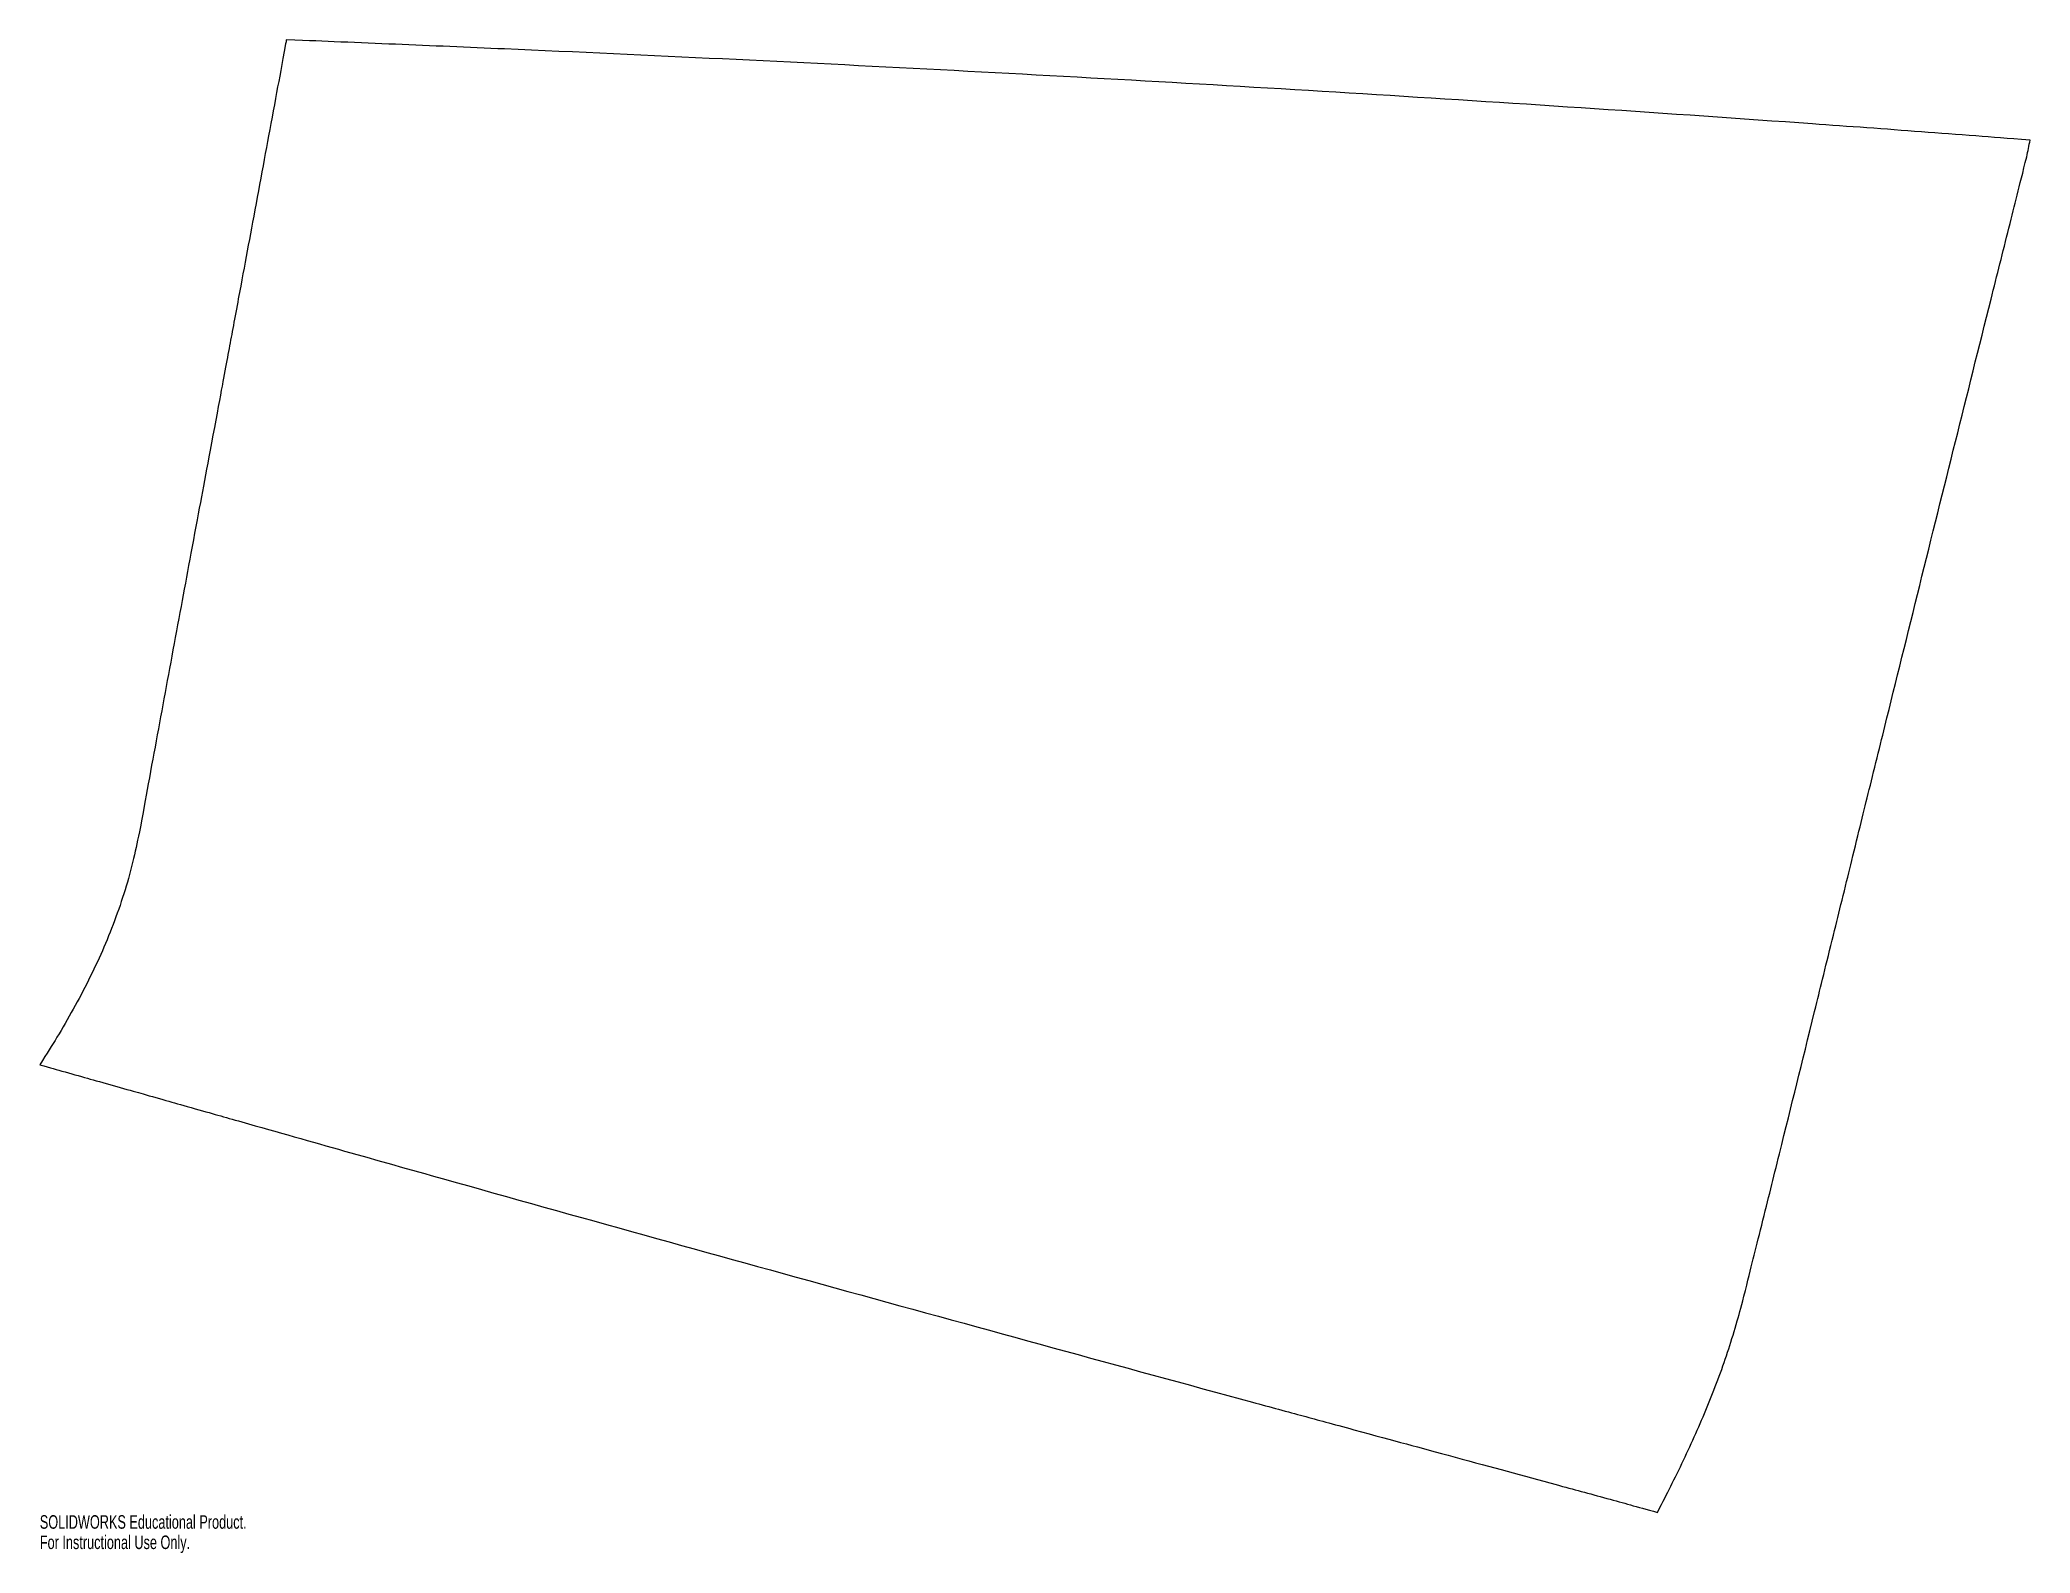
# Model space of a CAD drawing. Header units: inches. Extents: x -175.7 to -147.7, y 154.8 to 176.
import ezdxf

# ---------------------------------------------------------------- set-up
doc = ezdxf.new("R2010")
doc.units = ezdxf.units.IN
doc.header["$MEASUREMENT"] = 0
doc.styles.add('SLDTEXTSTYLE0', font='TXT', dxfattribs={"width": 0.7})

msp = doc.modelspace()

# ---------------------------------------------------------------- linework, layer by layer
at = {"color": 7, "linetype": 'Continuous', "lineweight": 25}
for points, knots in [([(-172.202, 175.944), (-172.258, 175.639), (-172.288, 175.475), (-172.369, 175.04), (-172.416, 174.786), (-172.536, 174.14), (-172.634, 173.612), (-172.749, 172.991), (-172.79, 172.773), (-172.875, 172.315), (-172.928, 172.029), (-172.985, 171.723), (-173.005, 171.614), (-173.048, 171.385), (-173.081, 171.206), (-173.119, 171.002), (-173.167, 170.747), (-173.332, 169.861), (-173.381, 169.599), (-173.575, 168.558), (-173.644, 168.184), (-173.822, 167.227), (-173.903, 166.787), (-174.029, 166.105), (-174.07, 165.883), (-174.157, 165.408), (-174.183, 165.264), (-174.239, 164.959)], [0, 0, 0, 0, 0.0625, 0.0625, 0.125, 0.125, 0.25, 0.25, 0.3125, 0.3125, 0.375, 0.375, 0.40625, 0.40625, 0.4375, 0.4375, 0.5, 0.5, 0.625, 0.625, 0.75, 0.75, 0.875, 0.875, 0.9375, 0.9375, 1, 1, 1, 1]), ([(-147.73, 174.591), (-148.07, 174.617), (-148.246, 174.631), (-148.742, 174.669), (-149.007, 174.689), (-149.758, 174.745), (-150.281, 174.783), (-151.793, 174.891), (-152.825, 174.963), (-155.872, 175.166), (-157.925, 175.293), (-161.985, 175.525), (-164.051, 175.633), (-167.083, 175.778), (-168.12, 175.826), (-169.638, 175.892), (-170.159, 175.915), (-170.913, 175.946), (-171.171, 175.957), (-171.683, 175.978), (-171.852, 175.985), (-172.192, 175.999)], [0, 0, 0, 0, 0.03125, 0.03125, 0.0625, 0.0625, 0.125, 0.125, 0.25, 0.25, 0.5, 0.5, 0.75, 0.75, 0.875, 0.875, 0.9375, 0.9375, 0.96875, 0.96875, 1, 1, 1, 1]), ([(-151.746, 158.373), (-151.635, 158.816), (-151.59, 158.994), (-151.402, 159.749), (-151.336, 160.016), (-151.073, 161.078), (-150.938, 161.623), (-150.709, 162.555), (-150.684, 162.656), (-150.602, 162.989), (-150.557, 163.171), (-150.46, 163.565), (-150.426, 163.701), (-150.344, 164.034), (-150.297, 164.227), (-150.228, 164.508), (-150.173, 164.729), (-150.091, 165.063), (-150.052, 165.22), (-149.943, 165.662), (-149.847, 166.052), (-149.459, 167.625), (-149.105, 169.053), (-148.615, 171.018), (-148.449, 171.685), (-148.195, 172.697), (-148.116, 173.014), (-147.943, 173.703), (-147.89, 173.913), (-147.779, 174.357)], [0, 0, 0, 0, 0.0625, 0.0625, 0.125, 0.125, 0.25, 0.25, 0.28125, 0.28125, 0.3125, 0.3125, 0.34375, 0.34375, 0.375, 0.375, 0.40625, 0.40625, 0.4375, 0.4375, 0.5, 0.5, 0.75, 0.75, 0.875, 0.875, 0.9375, 0.9375, 1, 1, 1, 1]), ([(-174.239, 164.959), (-174.279, 164.76), (-174.299, 164.663), (-174.37, 164.362), (-174.41, 164.216), (-174.544, 163.786), (-174.652, 163.494), (-174.894, 162.942), (-175.033, 162.667), (-175.254, 162.269), (-175.334, 162.131), (-175.484, 161.883), (-175.542, 161.791), (-175.65, 161.62)], [0, 0, 0, 0, 0.125, 0.125, 0.25, 0.25, 0.5, 0.5, 0.75, 0.75, 0.875, 0.875, 1, 1, 1, 1]), ([(-175.65, 161.62), (-175.493, 161.576), (-175.42, 161.555), (-175.172, 161.486), (-175.046, 161.45), (-174.734, 161.362), (-174.398, 161.267), (-174.152, 161.197), (-173.994, 161.152), (-173.766, 161.087), (-173.681, 161.063), (-173.217, 160.932), (-173.072, 160.891), (-171.803, 160.531), (-170.929, 160.284), (-168.099, 159.489), (-166.27, 158.981), (-162.36, 157.903), (-160.494, 157.392), (-158.406, 156.824), (-158.132, 156.75), (-157.724, 156.639), (-157.522, 156.584), (-156.611, 156.337), (-156.334, 156.262), (-155.262, 155.971), (-154.858, 155.862), (-154.138, 155.665), (-153.918, 155.606), (-153.418, 155.469), (-153.274, 155.429), (-152.959, 155.342)], [0, 0, 0, 0, 0.015625, 0.015625, 0.03125, 0.03125, 0.0625, 0.0625, 0.078125, 0.078125, 0.09375, 0.09375, 0.125, 0.125, 0.25, 0.25, 0.5, 0.5, 0.75, 0.75, 0.78125, 0.78125, 0.8125, 0.8125, 0.875, 0.875, 0.9375, 0.9375, 0.96875, 0.96875, 1, 1, 1, 1]), ([(-152.959, 155.342), (-152.876, 155.504), (-152.831, 155.591), (-152.715, 155.823), (-152.651, 155.952), (-152.477, 156.318), (-152.362, 156.573), (-152.159, 157.069), (-152.059, 157.335), (-151.933, 157.713), (-151.893, 157.842), (-151.815, 158.114), (-151.793, 158.197), (-151.746, 158.373)], [0, 0, 0, 0, 0.125, 0.125, 0.25, 0.25, 0.5, 0.5, 0.75, 0.75, 0.875, 0.875, 1, 1, 1, 1])]:
    msp.add_open_spline(points, degree=3, knots=knots, dxfattribs=at)
for points in [[(-172.192, 175.999), (-172.195, 175.98), (-172.198, 175.962), (-172.202, 175.944)], [(-147.779, 174.357), (-147.763, 174.435), (-147.747, 174.513), (-147.73, 174.591)]]:
    msp.add_open_spline(points, degree=3, dxfattribs=at)

# ---------------------------------------------------------------- texts
at = {"color": 7, "linetype": 'Continuous', "char_height": 0.1903, "attachment_point": 1, "style": 'SLDTEXTSTYLE0'}
for s, insert in [('SOLIDWORKS Educational Product.', (-175.65, 155.302)), ('For Instructional Use Only.', (-175.65, 155.017))]:
    msp.add_mtext(s, dxfattribs=dict(at, insert=insert))

doc.saveas('drawing.dxf')
